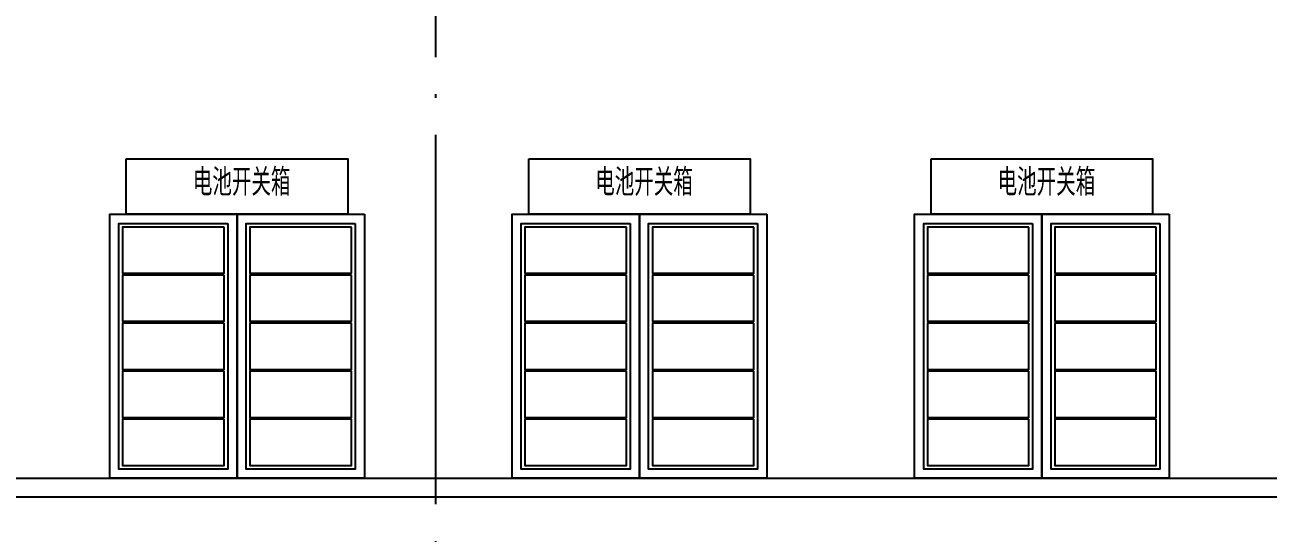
# Model space of a CAD drawing. Extents: x 758840 to 1108724, y -102573 to 143521.
# Drawn here: x 809508 to 816244, y 60541 to 63292 of the extents above; entities that cross this region are included whole.
import ezdxf

# ---------------------------------------------------------------- set-up
doc = ezdxf.new("R2010")
doc.units = 0
doc.header["$LTSCALE"] = 1000
doc.header["$MEASUREMENT"] = 0
doc.linetypes.add('DOTE', pattern=[2.42, 2, -0.2, 0.02, -0.2])
for name, color, linetype in [('02电气-设备', 255, 'Continuous'), ('DOTE', 8, 'DOTE'), ('DUCT-新风管立管', 7, 'Continuous'), ('WALL-MOVE', 6, 'Continuous')]:
    doc.layers.add(name, color=color, linetype=linetype)
doc.styles.get("Standard").update_dxf_attribs({"font": 'gbenor.shx', "bigfont": 'gbcbig.shx'})

# ---------------------------------------------------------------- blocks, each defined once
blk = doc.blocks.new('*U264')
at = {"layer": 'DUCT-新风管立管', "color": 5, "ltscale": 5}
blk.add_lwpolyline([(-125, 275), (-125, -275), (125, -275), (125, 275)], close=True, dxfattribs=at)
blk = doc.blocks.new('*U265')
at = {"layer": '02电气-设备', "color": 0, "linetype": 'ByBlock', "lineweight": -2, "transparency": 16777216}
for p in [(0, 0), (260, 0), (520, 0), (780, 0), (1040, 0)]:
    blk.add_blockref('*U264', p, dxfattribs=at)
blk = doc.blocks.new('*U266')
at = {"layer": 'DUCT-新风管立管', "color": 5, "ltscale": 5}
blk.add_lwpolyline([(-125, 275), (-125, -275), (125, -275), (125, 275)], close=True, dxfattribs=at)
blk = doc.blocks.new('*U267')
at = {"layer": '02电气-设备', "color": 0, "linetype": 'ByBlock', "lineweight": -2, "transparency": 16777216}
for p in [(0, 0), (260, 0), (520, 0), (780, 0), (1040, 0)]:
    blk.add_blockref('*U266', p, dxfattribs=at)
blk = doc.blocks.new('*U268')
at = {"layer": 'DUCT-新风管立管', "color": 5, "ltscale": 5}
blk.add_lwpolyline([(-125, 275), (-125, -275), (125, -275), (125, 275)], close=True, dxfattribs=at)
blk = doc.blocks.new('*U269')
at = {"layer": '02电气-设备', "color": 0, "linetype": 'ByBlock', "lineweight": -2, "transparency": 16777216}
for p in [(0, 0), (260, 0), (520, 0), (780, 0), (1040, 0)]:
    blk.add_blockref('*U268', p, dxfattribs=at)
blk = doc.blocks.new('*U270')
at = {"layer": 'DUCT-新风管立管', "color": 5, "ltscale": 5}
blk.add_lwpolyline([(-125, 275), (-125, -275), (125, -275), (125, 275)], close=True, dxfattribs=at)
blk = doc.blocks.new('*U271')
at = {"layer": '02电气-设备', "color": 0, "linetype": 'ByBlock', "lineweight": -2, "transparency": 16777216}
for p in [(0, 0), (260, 0), (520, 0), (780, 0), (1040, 0)]:
    blk.add_blockref('*U270', p, dxfattribs=at)
blk = doc.blocks.new('*U272')
at = {"layer": 'DUCT-新风管立管', "color": 5, "ltscale": 5}
blk.add_lwpolyline([(-125, 275), (-125, -275), (125, -275), (125, 275)], close=True, dxfattribs=at)
blk = doc.blocks.new('*U273')
at = {"layer": '02电气-设备', "color": 0, "linetype": 'ByBlock', "lineweight": -2, "transparency": 16777216}
for p in [(0, 0), (260, 0), (520, 0), (780, 0), (1040, 0)]:
    blk.add_blockref('*U272', p, dxfattribs=at)
blk = doc.blocks.new('*U274')
at = {"layer": 'DUCT-新风管立管', "color": 5, "ltscale": 5}
blk.add_lwpolyline([(-125, 275), (-125, -275), (125, -275), (125, 275)], close=True, dxfattribs=at)
blk = doc.blocks.new('*U275')
at = {"layer": '02电气-设备', "color": 0, "linetype": 'ByBlock', "lineweight": -2, "transparency": 16777216}
for p in [(0, 0), (260, 0), (520, 0), (780, 0), (1040, 0)]:
    blk.add_blockref('*U274', p, dxfattribs=at)

msp = doc.modelspace()

# ---------------------------------------------------------------- linework, layer by layer
at = {"layer": '02电气-设备', "color": 5, "ltscale": 5}
for points in [[(810057.98, 62567.52), (811257.98, 62567.52), (811257.98, 62267.52), (810057.98, 62267.52)], [(812237.98, 62567.52), (813437.98, 62567.52), (813437.98, 62267.52), (812237.98, 62267.52)], [(814417.98, 62567.52), (815617.98, 62567.52), (815617.98, 62267.52), (814417.98, 62267.52)]]:
    msp.add_lwpolyline(points, close=True, dxfattribs=at)
at = {"layer": '02电气-设备', "color": 3, "ltscale": 5}
for points in [[(810657.98, 62267.52), (810657.98, 60837.52), (809967.98, 60837.52), (809967.98, 62267.52)], [(811347.98, 62267.52), (811347.98, 60837.52), (810657.98, 60837.52), (810657.98, 62267.52)], [(812837.98, 62267.52), (812837.98, 60837.52), (812147.98, 60837.52), (812147.98, 62267.52)], [(813527.98, 62267.52), (813527.98, 60837.52), (812837.98, 60837.52), (812837.98, 62267.52)], [(815017.98, 62267.52), (815017.98, 60837.52), (814327.98, 60837.52), (814327.98, 62267.52)], [(815707.98, 62267.52), (815707.98, 60837.52), (815017.98, 60837.52), (815017.98, 62267.52)], [(810607.98, 62217.52), (810607.98, 60887.52), (810017.98, 60887.52), (810017.98, 62217.52)], [(811297.98, 62217.52), (811297.98, 60887.52), (810707.98, 60887.52), (810707.98, 62217.52)], [(812787.98, 62217.52), (812787.98, 60887.52), (812197.98, 60887.52), (812197.98, 62217.52)], [(813477.98, 62217.52), (813477.98, 60887.52), (812887.98, 60887.52), (812887.98, 62217.52)], [(814967.98, 62217.52), (814967.98, 60887.52), (814377.98, 60887.52), (814377.98, 62217.52)], [(815657.98, 62217.52), (815657.98, 60887.52), (815067.98, 60887.52), (815067.98, 62217.52)]]:
    msp.add_lwpolyline(points, close=True, dxfattribs=at)
at = {"layer": 'DOTE'}
msp.add_line((811733.02, 103837.52), (811733.02, 34437.52), dxfattribs=at)
at = {"layer": 'WALL-MOVE', "color": 2}
for p, q in [((794412.98, 60837.52), (818188.02, 60837.52)), ((794337.98, 60737.52), (818263.02, 60737.52))]:
    msp.add_line(p, q, dxfattribs=at)

# ---------------------------------------------------------------- block references
at = {"layer": '02电气-设备', "color": 3, "rotation": 270}
for name, p in [('*U265', (810312.98, 62072.52)), ('*U267', (811002.98, 62072.52)), ('*U269', (812492.98, 62072.52)), ('*U271', (813182.98, 62072.52)), ('*U273', (814672.98, 62072.52)), ('*U275', (815362.98, 62072.52))]:
    msp.add_blockref(name, p, dxfattribs=at)

# ---------------------------------------------------------------- texts
at = {"layer": '02电气-设备', "color": 3, "ltscale": 5}
for p in [(810418.26, 62367.08), (812598.26, 62367.08), (814778.26, 62367.08)]:
    msp.add_text('电池开关箱', height=147, dxfattribs=at).set_placement(p)

doc.saveas('drawing.dxf')
